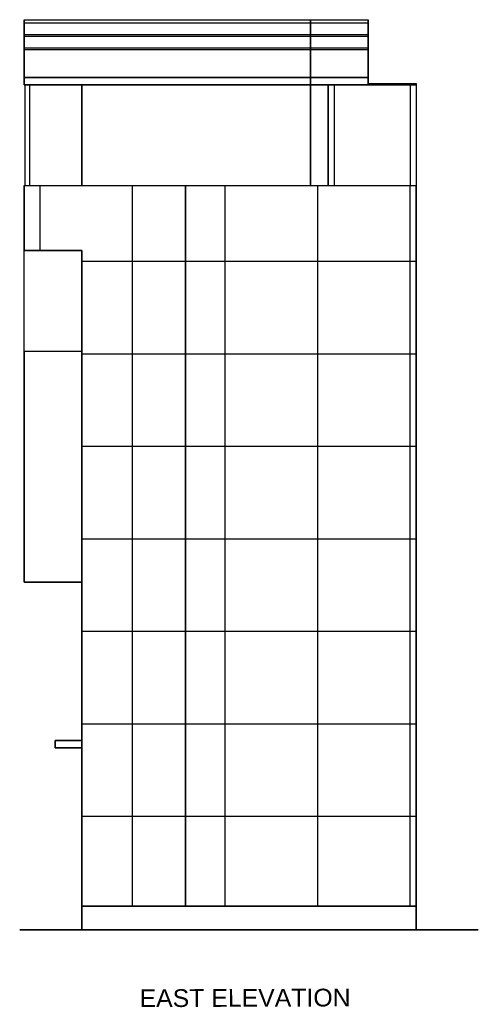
# Model space of a CAD drawing. Header units: inches. Extents: x 151827 to 346502, y -56182 to -23217.
# Drawn here: x 164463 to 164773, y -27504 to -26837 of the extents above; entities that cross this region are included whole.
import ezdxf

# ---------------------------------------------------------------- set-up
doc = ezdxf.new("R2010")
doc.units = ezdxf.units.IN
doc.header["$LTSCALE"] = 5
doc.header["$MEASUREMENT"] = 0
doc.layers.add('A-WALL', color=7, linetype='Continuous', lineweight=9)
doc.layers.add('Railing', color=43, linetype='Continuous', lineweight=18)
doc.layers.add('column', color=4, linetype='Continuous')
doc.layers.add('WALL', color=7, linetype='Continuous')
doc.styles.add('DIMTEXT', font='arial.ttf', dxfattribs={"height": 8})

msp = doc.modelspace()

# ---------------------------------------------------------------- hatches: boundary and pattern name
at = {"layer": 'A-WALL', "ltscale": 5}
h = msp.add_hatch(dxfattribs=at)
h.set_pattern_fill('ANSI37', color=256, scale=500, angle=45)
h.set_pattern_definition([(90, (-11773.456, -4e-12), (-62.5, 0), []), (180, (-11773.456, -4e-12), (-4e-15, -62.5), [])])
h.paths.add_polyline_path([(164730.51, -26992.76), (164730.51, -26987.76), (164730.51, -26948.76), (164659.13, -26948.76), (164574.85, -26948.76), (164574.85, -27435.76), (164730.51, -27435.76)])
h.paths.add_polyline_path([(164574.85, -26948.76), (164465.85, -26948.76), (164465.85, -26987.76), (164465.85, -26992.76), (164504.85, -26992.76), (164504.85, -27435.76), (164574.85, -27435.76)])

# ---------------------------------------------------------------- linework, layer by layer
at = {"layer": 'Railing', "color": 30}
for p, q in [((164465.85, -26836.76, -72.71), (164574.85, -26836.76, -72.71)), ((164574.85, -26836.76, -72.71), (164698.13, -26836.76, -72.71)), ((164465.85, -26838.76, -72.71), (164574.85, -26838.76, -72.71)), ((164574.85, -26838.76, -72.71), (164698.13, -26838.76, -72.71)), ((164465.85, -26846.76, -72.71), (164698.13, -26846.76, -72.71)), ((164465.85, -26847.76, -72.71), (164698.13, -26847.76, -72.71)), ((164465.85, -26855.76, -72.71), (164698.13, -26855.76, -72.71)), ((164465.85, -26856.76, -72.71), (164698.13, -26856.76, -72.71)), ((164466.6, -26948.76, -72.71), (164466.6, -26880.76, -72.71)), ((164469.6, -26948.76, -72.71), (164469.6, -26880.76, -72.71)), ((164675.13, -26880.76, -72.71), (164675.13, -26948.76, -72.71)), ((164698.13, -26879.76, -72.71), (164730.51, -26879.76, -72.71)), ((164698.13, -26880.76, -72.71), (164730.51, -26880.76, -72.71)), ((164726.51, -26880.76, -72.71), (164726.51, -26948.76, -72.71)), ((164730.51, -26879.76, -72.71), (164730.51, -26948.76, -72.71)), ((164465.85, -26948.76, -72.71), (164659.13, -26948.76, -72.71)), ((164659.13, -26948.76, -72.71), (164730.51, -26948.76, -72.71)), ((164465.85, -27060.76, -72.71), (164465.85, -26992.76, -72.71)), ((164465.85, -27060.76, -72.71), (164504.85, -27060.76, -72.71))]:
    msp.add_line(p, q, dxfattribs=at)
at = {"layer": 'WALL', "color": 2, "linetype": 'ByBlock', "ltscale": 5}
for p, q in [((164465.85, -26875.76, -72.71), (164465.85, -26836.76, -72.71)), ((164659.13, -26880.76, -72.71), (164659.13, -26836.76, -72.71)), ((164698.13, -26880.76, -72.71), (164698.13, -26836.76, -72.71)), ((164465.85, -26875.76, -72.71), (164504.85, -26875.76, -72.71)), ((164465.85, -26880.76, -72.71), (164465.85, -26875.76, -72.71)), ((164504.85, -26875.76, -72.71), (164698.13, -26875.76, -72.71)), ((164465.85, -26880.76, -72.71), (164504.85, -26880.76, -72.71)), ((164504.85, -26880.76, -72.71), (164504.85, -26948.76, -72.71)), ((164504.85, -26880.76, -72.71), (164698.13, -26880.76, -72.71)), ((164659.13, -26948.76, -72.71), (164659.13, -26880.76, -72.71)), ((164671.13, -26948.76, -72.71), (164671.13, -26880.76, -72.71)), ((164465.85, -26987.76, -72.71), (164465.85, -26948.76, -72.71)), ((164574.85, -26948.76, -72.71), (164574.85, -27435.76, -72.71)), ((164730.51, -26987.76, -72.71), (164730.51, -26948.76, -72.71)), ((164465.85, -26992.76, -72.71), (164465.85, -26987.76, -72.71)), ((164730.51, -26992.76, -72.71), (164730.51, -26987.76, -72.71)), ((164465.85, -26992.76, -72.71), (164504.85, -26992.76, -72.71)), ((164504.85, -26992.76, -72.71), (164504.85, -27451.76, -72.71)), ((164730.51, -26992.76, -72.71), (164730.51, -27451.76, -72.71)), ((164730.51, -26992.76, -72.71), (164730.51, -26992.76, -72.71)), ((164465.85, -27211.76, -72.71), (164465.85, -27060.76, -72.71)), ((164465.85, -27099.76, -72.71), (164465.85, -27060.76, -72.71)), ((164465.85, -27104.76, -72.71), (164465.85, -27099.76, -72.71)), ((164465.85, -27216.76, -72.71), (164465.85, -27211.76, -72.71)), ((164465.85, -27216.76, -72.71), (164504.85, -27216.76, -72.71)), ((164486.85, -27323.76, -72.71), (164486.85, -27328.76, -72.71)), ((164504.85, -27323.76, -72.71), (164486.85, -27323.76, -72.71)), ((164486.85, -27328.76, -72.71), (164504.85, -27328.76, -72.71)), ((164730.51, -27435.76, -72.71), (164504.85, -27435.76, -72.71)), ((164772.51, -27451.76, -72.71), (164462.85, -27451.76, -72.71))]:
    msp.add_line(p, q, dxfattribs=at)

# ---------------------------------------------------------------- texts
at = {"layer": 'column', "color": 0, "insert": (164615, -27491.69, -72.71), "char_height": 12, "width": 216.2725, "attachment_point": 2, "rotation": 0.20566, "style": 'DIMTEXT'}
msp.add_mtext('EAST ELEVATION', dxfattribs=at)

doc.saveas('drawing.dxf')
